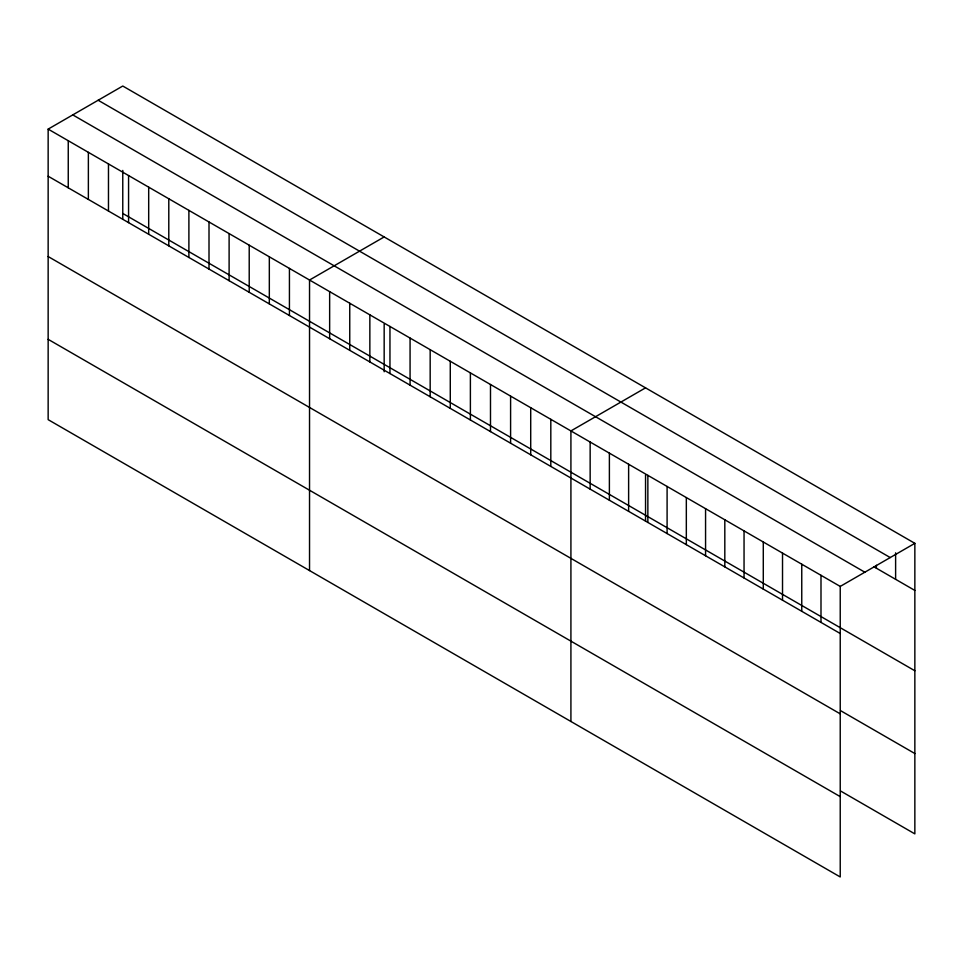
<?xml version="1.0" encoding="UTF-8"?>
<svg xmlns="http://www.w3.org/2000/svg" width="963" height="963" viewBox="0 0 963 963"><rect width="100%" height="100%" fill="white"/><g stroke="black" fill="none" stroke-linecap="round" stroke-linejoin="round"><path stroke-width="1.44" d="M48.15 129.114L840.23 586.419L840.23 876.968L48.15 419.663L48.15 129.114L122.77 86.032L914.85 543.337L914.85 833.886L840.47 790.936M384.165 236.946L309.532 280.028L309.532 570.578M645.547 387.848L570.915 430.93L570.915 721.48M840.23 586.419L914.85 543.337M98.154 100.248L890.221 557.553M873.814 566.726L914.85 590.427M72.779 114.898L864.846 572.203M122.77 213.461L914.85 670.766M48.15 176.205L840.23 633.51M840.47 710.598L914.85 753.535M48.15 256.555L840.23 713.848M48.15 339.325L840.23 796.63M895.614 552.834L895.614 579.317M876.378 565.269L876.378 568.206M820.994 575.308L820.994 622.399M801.758 564.21L801.758 611.3M782.522 553.099L782.522 600.19M763.286 541.988L763.286 589.079M744.05 530.89L744.05 577.981M724.814 519.779L724.814 566.87M705.566 508.681L705.566 555.771M686.33 497.57L686.33 544.661M667.094 486.459L667.094 533.55M647.858 475.361L647.858 522.452M645.547 475.108L645.547 521.2M628.622 464.25L628.622 511.341M609.386 453.152L609.386 500.242M590.15 442.041L590.15 489.132M550.812 419.326L550.812 466.417M530.709 407.722L530.709 454.813M510.595 396.106L510.595 443.197M490.492 384.502L490.492 431.593M470.389 372.898L470.389 419.988M450.275 361.281L450.275 408.372M430.172 349.677L430.172 396.768M410.069 338.073L410.069 385.164M389.955 326.457L389.955 373.548M384.165 324.206L384.165 371.766M369.852 314.853L369.852 361.944M349.75 303.249L349.75 350.339M329.647 291.633L329.647 338.723M289.43 268.412L289.43 315.503M269.327 256.808L269.327 303.899M249.212 245.204L249.212 292.295M229.11 233.588L229.11 280.678M209.007 221.984L209.007 269.074M188.892 210.379L188.892 257.47M168.79 198.763L168.79 245.854M148.687 187.159L148.687 234.25M128.573 175.555L128.573 222.646M122.77 170.427L122.77 219.371M108.47 163.939L108.47 211.029M88.367 152.335L88.367 199.425M68.253 140.73L68.253 187.821"/></g></svg>
